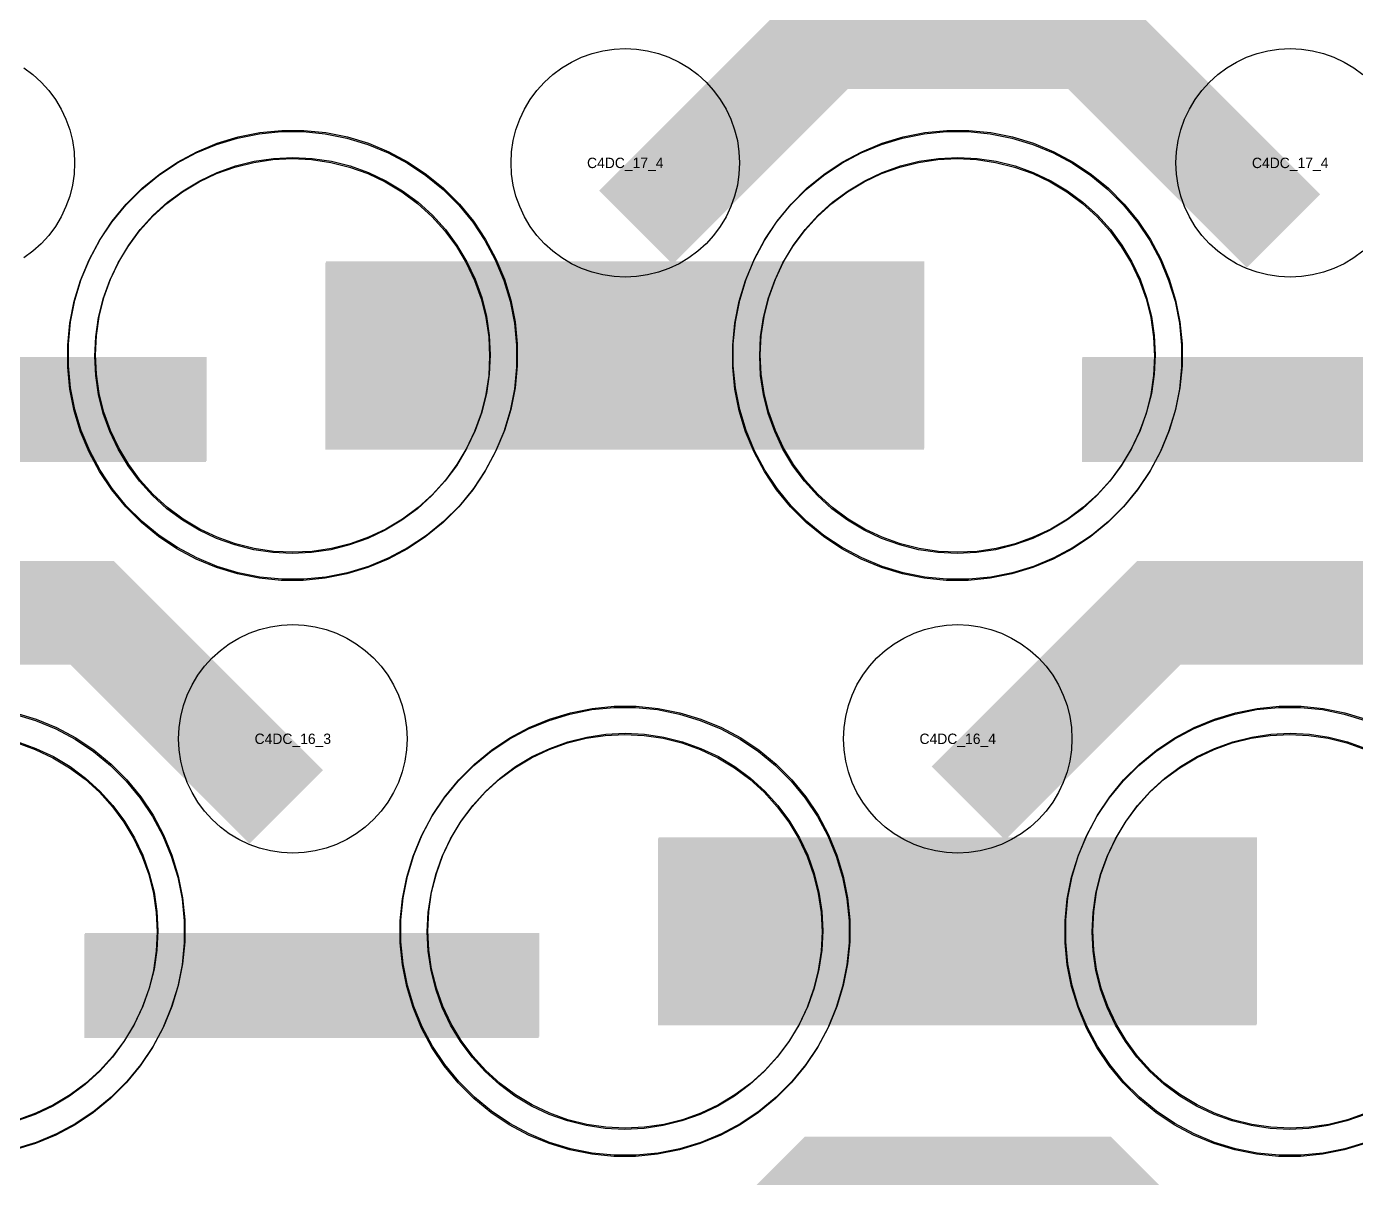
# Model space of a CAD drawing. Extents: x -11880 to 11880, y -14992 to 14992.
# Drawn here: x -10864.1 to -10544.1, y -12682.1 to -12405 of the extents above; entities that cross this region are included whole.
import ezdxf
from ezdxf.enums import TextEntityAlignment as Align

# ---------------------------------------------------------------- set-up
doc = ezdxf.new("R2010")
doc.units = 0
doc.header["$MEASUREMENT"] = 0
for name, color, linetype in [('GDS_775_DT_237', 138, 'CONTINUOUS'), ('RDL1_FS', 34, 'CONTINUOUS'), ('RDL_BS', 160, 'CONTINUOUS')]:
    doc.layers.add(name, color=color, linetype=linetype)

msp = doc.modelspace()

# ---------------------------------------------------------------- linework, layer by layer
at = {"layer": 'RDL1_FS', "color": 241, "true_color": 0xf7abae}
for points in [[(-10800.149, -12531.766), (-10804.806, -12531.537), (-10809.417, -12530.853), (-10813.94, -12529.721), (-10818.33, -12528.149), (-10822.544, -12526.157), (-10826.544, -12523.759), (-10830.289, -12520.981), (-10833.743, -12517.851), (-10836.873, -12514.397), (-10839.651, -12510.652), (-10842.049, -12506.652), (-10844.041, -12502.438), (-10845.613, -12498.048), (-10846.745, -12493.525), (-10847.429, -12488.914), (-10847.658, -12484.257), (-10847.429, -12479.6), (-10846.745, -12474.989), (-10845.613, -12470.466), (-10844.041, -12466.076), (-10842.049, -12461.862), (-10839.651, -12457.862), (-10836.873, -12454.117), (-10833.743, -12450.663), (-10830.289, -12447.533), (-10826.544, -12444.755), (-10822.544, -12442.357), (-10818.33, -12440.365), (-10813.94, -12438.793), (-10809.417, -12437.661), (-10804.806, -12436.977), (-10800.149, -12436.748), (-10795.492, -12436.977), (-10790.881, -12437.661), (-10786.358, -12438.793), (-10781.968, -12440.365), (-10777.754, -12442.357), (-10773.754, -12444.755), (-10770.009, -12447.533), (-10766.555, -12450.663), (-10763.425, -12454.117), (-10760.647, -12457.862), (-10758.249, -12461.862), (-10756.257, -12466.076), (-10754.685, -12470.466), (-10753.553, -12474.989), (-10752.869, -12479.6), (-10752.64, -12484.257), (-10752.869, -12488.914), (-10753.553, -12493.525), (-10754.685, -12498.048), (-10756.257, -12502.438), (-10758.249, -12506.652), (-10760.647, -12510.652), (-10763.425, -12514.397), (-10766.555, -12517.851), (-10770.009, -12520.981), (-10773.754, -12523.759), (-10777.754, -12526.157), (-10781.968, -12528.149), (-10786.358, -12529.721), (-10790.881, -12530.853), (-10795.492, -12531.537)], [(-10640.149, -12531.766), (-10644.806, -12531.537), (-10649.417, -12530.853), (-10653.94, -12529.721), (-10658.33, -12528.149), (-10662.544, -12526.157), (-10666.544, -12523.759), (-10670.289, -12520.981), (-10673.743, -12517.851), (-10676.873, -12514.397), (-10679.651, -12510.652), (-10682.049, -12506.652), (-10684.041, -12502.438), (-10685.613, -12498.048), (-10686.745, -12493.525), (-10687.429, -12488.914), (-10687.658, -12484.257), (-10687.429, -12479.6), (-10686.745, -12474.989), (-10685.613, -12470.466), (-10684.041, -12466.076), (-10682.049, -12461.862), (-10679.651, -12457.862), (-10676.873, -12454.117), (-10673.743, -12450.663), (-10670.289, -12447.533), (-10666.544, -12444.755), (-10662.544, -12442.357), (-10658.33, -12440.365), (-10653.94, -12438.793), (-10649.417, -12437.661), (-10644.806, -12436.977), (-10640.149, -12436.748), (-10635.492, -12436.977), (-10630.881, -12437.661), (-10626.358, -12438.793), (-10621.968, -12440.365), (-10617.754, -12442.357), (-10613.754, -12444.755), (-10610.009, -12447.533), (-10606.555, -12450.663), (-10603.425, -12454.117), (-10600.647, -12457.862), (-10598.249, -12461.862), (-10596.257, -12466.076), (-10594.685, -12470.466), (-10593.553, -12474.989), (-10592.869, -12479.6), (-10592.64, -12484.257), (-10592.869, -12488.914), (-10593.553, -12493.525), (-10594.685, -12498.048), (-10596.257, -12502.438), (-10598.249, -12506.652), (-10600.647, -12510.652), (-10603.425, -12514.397), (-10606.555, -12517.851), (-10610.009, -12520.981), (-10613.754, -12523.759), (-10617.754, -12526.157), (-10621.968, -12528.149), (-10626.358, -12529.721), (-10630.881, -12530.853), (-10635.492, -12531.537)], [(-10720.149, -12670.331), (-10724.806, -12670.102), (-10729.417, -12669.418), (-10733.94, -12668.286), (-10738.33, -12666.714), (-10742.544, -12664.722), (-10746.544, -12662.324), (-10750.289, -12659.546), (-10753.743, -12656.416), (-10756.873, -12652.962), (-10759.651, -12649.217), (-10762.049, -12645.217), (-10764.041, -12641.003), (-10765.613, -12636.613), (-10766.745, -12632.09), (-10767.429, -12627.479), (-10767.658, -12622.822), (-10767.429, -12618.165), (-10766.745, -12613.554), (-10765.613, -12609.031), (-10764.041, -12604.641), (-10762.049, -12600.427), (-10759.651, -12596.427), (-10756.873, -12592.682), (-10753.743, -12589.228), (-10750.289, -12586.098), (-10746.544, -12583.32), (-10742.544, -12580.922), (-10738.33, -12578.93), (-10733.94, -12577.358), (-10729.417, -12576.226), (-10724.806, -12575.542), (-10720.149, -12575.313), (-10715.492, -12575.542), (-10710.881, -12576.226), (-10706.358, -12577.358), (-10701.968, -12578.93), (-10697.754, -12580.922), (-10693.754, -12583.32), (-10690.009, -12586.098), (-10686.555, -12589.228), (-10683.425, -12592.682), (-10680.647, -12596.427), (-10678.249, -12600.427), (-10676.257, -12604.641), (-10674.685, -12609.031), (-10673.553, -12613.554), (-10672.869, -12618.165), (-10672.64, -12622.822), (-10672.869, -12627.479), (-10673.553, -12632.09), (-10674.685, -12636.613), (-10676.257, -12641.003), (-10678.249, -12645.217), (-10680.647, -12649.217), (-10683.425, -12652.962), (-10686.555, -12656.416), (-10690.009, -12659.546), (-10693.754, -12662.324), (-10697.754, -12664.722), (-10701.968, -12666.714), (-10706.358, -12668.286), (-10710.881, -12669.418), (-10715.492, -12670.102)]]:
    msp.add_lwpolyline(points, close=True, dxfattribs=at)
at = {"layer": 'RDL1_FS'}
for points in [[(-10800, -12531.484), (-10804.657, -12531.255), (-10809.268, -12530.571), (-10813.791, -12529.439), (-10818.181, -12527.867), (-10822.395, -12525.875), (-10826.395, -12523.477), (-10830.14, -12520.699), (-10833.594, -12517.569), (-10836.724, -12514.115), (-10839.502, -12510.37), (-10841.9, -12506.37), (-10843.892, -12502.156), (-10845.464, -12497.766), (-10846.596, -12493.243), (-10847.28, -12488.632), (-10847.509, -12483.975), (-10847.28, -12479.318), (-10846.596, -12474.707), (-10845.464, -12470.184), (-10843.892, -12465.794), (-10841.9, -12461.58), (-10839.502, -12457.58), (-10836.724, -12453.835), (-10833.594, -12450.381), (-10830.14, -12447.251), (-10826.395, -12444.473), (-10822.395, -12442.075), (-10818.181, -12440.083), (-10813.791, -12438.511), (-10809.268, -12437.379), (-10804.657, -12436.695), (-10800, -12436.466), (-10795.343, -12436.695), (-10790.732, -12437.379), (-10786.209, -12438.511), (-10781.819, -12440.083), (-10777.605, -12442.075), (-10773.605, -12444.473), (-10769.86, -12447.251), (-10766.406, -12450.381), (-10763.276, -12453.835), (-10760.498, -12457.58), (-10758.1, -12461.58), (-10756.108, -12465.794), (-10754.536, -12470.184), (-10753.404, -12474.707), (-10752.72, -12479.318), (-10752.491, -12483.975), (-10752.72, -12488.632), (-10753.404, -12493.243), (-10754.536, -12497.766), (-10756.108, -12502.156), (-10758.1, -12506.37), (-10760.498, -12510.37), (-10763.276, -12514.115), (-10766.406, -12517.569), (-10769.86, -12520.699), (-10773.605, -12523.477), (-10777.605, -12525.875), (-10781.819, -12527.867), (-10786.209, -12529.439), (-10790.732, -12530.571), (-10795.343, -12531.255)], [(-10640, -12531.484), (-10644.657, -12531.255), (-10649.268, -12530.571), (-10653.791, -12529.439), (-10658.181, -12527.867), (-10662.395, -12525.875), (-10666.395, -12523.477), (-10670.14, -12520.699), (-10673.594, -12517.569), (-10676.724, -12514.115), (-10679.502, -12510.37), (-10681.9, -12506.37), (-10683.892, -12502.156), (-10685.464, -12497.766), (-10686.596, -12493.243), (-10687.28, -12488.632), (-10687.509, -12483.975), (-10687.28, -12479.318), (-10686.596, -12474.707), (-10685.464, -12470.184), (-10683.892, -12465.794), (-10681.9, -12461.58), (-10679.502, -12457.58), (-10676.724, -12453.835), (-10673.594, -12450.381), (-10670.14, -12447.251), (-10666.395, -12444.473), (-10662.395, -12442.075), (-10658.181, -12440.083), (-10653.791, -12438.511), (-10649.268, -12437.379), (-10644.657, -12436.695), (-10640, -12436.466), (-10635.343, -12436.695), (-10630.732, -12437.379), (-10626.209, -12438.511), (-10621.819, -12440.083), (-10617.605, -12442.075), (-10613.605, -12444.473), (-10609.86, -12447.251), (-10606.406, -12450.381), (-10603.276, -12453.835), (-10600.498, -12457.58), (-10598.1, -12461.58), (-10596.108, -12465.794), (-10594.536, -12470.184), (-10593.404, -12474.707), (-10592.72, -12479.318), (-10592.491, -12483.975), (-10592.72, -12488.632), (-10593.404, -12493.243), (-10594.536, -12497.766), (-10596.108, -12502.156), (-10598.1, -12506.37), (-10600.498, -12510.37), (-10603.276, -12514.115), (-10606.406, -12517.569), (-10609.86, -12520.699), (-10613.605, -12523.477), (-10617.605, -12525.875), (-10621.819, -12527.867), (-10626.209, -12529.439), (-10630.732, -12530.571), (-10635.343, -12531.255)], [(-10720, -12670.049), (-10724.657, -12669.82), (-10729.268, -12669.136), (-10733.791, -12668.004), (-10738.181, -12666.432), (-10742.395, -12664.44), (-10746.395, -12662.042), (-10750.14, -12659.264), (-10753.594, -12656.134), (-10756.724, -12652.68), (-10759.502, -12648.935), (-10761.9, -12644.935), (-10763.892, -12640.721), (-10765.464, -12636.331), (-10766.596, -12631.808), (-10767.28, -12627.197), (-10767.509, -12622.54), (-10767.28, -12617.883), (-10766.596, -12613.272), (-10765.464, -12608.749), (-10763.892, -12604.359), (-10761.9, -12600.145), (-10759.502, -12596.145), (-10756.724, -12592.4), (-10753.594, -12588.946), (-10750.14, -12585.816), (-10746.395, -12583.038), (-10742.395, -12580.64), (-10738.181, -12578.648), (-10733.791, -12577.076), (-10729.268, -12575.944), (-10724.657, -12575.26), (-10720, -12575.031), (-10715.343, -12575.26), (-10710.732, -12575.944), (-10706.209, -12577.076), (-10701.819, -12578.648), (-10697.605, -12580.64), (-10693.605, -12583.038), (-10689.86, -12585.816), (-10686.406, -12588.946), (-10683.276, -12592.4), (-10680.498, -12596.145), (-10678.1, -12600.145), (-10676.108, -12604.359), (-10674.536, -12608.749), (-10673.404, -12613.272), (-10672.72, -12617.883), (-10672.491, -12622.54), (-10672.72, -12627.197), (-10673.404, -12631.808), (-10674.536, -12636.331), (-10676.108, -12640.721), (-10678.1, -12644.935), (-10680.498, -12648.935), (-10683.276, -12652.68), (-10686.406, -12656.134), (-10689.86, -12659.264), (-10693.605, -12662.042), (-10697.605, -12664.44), (-10701.819, -12666.432), (-10706.209, -12668.004), (-10710.732, -12669.136), (-10715.343, -12669.82)]]:
    msp.add_lwpolyline(points, close=True, dxfattribs=at)
at = {"layer": 'RDL1_FS', "color": 241, "true_color": 0xf7abae}
for points in [[(-10792.147, -12484.257, 45, 45, 0), (-10720.147, -12484.257, 45, 45, 0)], [(-10720.147, -12484.257, 45, 45, 0), (-10648.147, -12484.257, 45, 45, 0)], [(-10712.147, -12622.822, 45, 45, 0), (-10640.147, -12622.822, 45, 45, 0)], [(-10640.147, -12622.822, 45, 45, 0), (-10568.147, -12622.822, 45, 45, 0)]]:
    msp.add_lwpolyline(points, format="xyseb", dxfattribs=at)
at = {"layer": 'RDL1_FS'}
for points in [[(-10791.998, -12483.975, 45, 45, 0), (-10719.998, -12483.975, 45, 45, 0)], [(-10719.998, -12483.975, 45, 45, 0), (-10647.998, -12483.975, 45, 45, 0)], [(-10711.998, -12622.54, 45, 45, 0), (-10639.998, -12622.54, 45, 45, 0)], [(-10639.998, -12622.54, 45, 45, 0), (-10567.998, -12622.54, 45, 45, 0)]]:
    msp.add_lwpolyline(points, format="xyseb", dxfattribs=at)
at = {"layer": 'RDL1_FS', "color": 241, "true_color": 0xf7abae}
for points in [[(-10541.968, -12666.714), (-10546.358, -12668.286), (-10550.881, -12669.418), (-10555.492, -12670.102), (-10560.149, -12670.331), (-10564.806, -12670.102), (-10569.417, -12669.418), (-10573.94, -12668.286), (-10578.33, -12666.714), (-10582.544, -12664.722), (-10586.544, -12662.324), (-10590.289, -12659.546), (-10593.743, -12656.416), (-10596.873, -12652.962), (-10599.651, -12649.217), (-10602.049, -12645.217), (-10604.041, -12641.003), (-10605.613, -12636.613), (-10606.745, -12632.09), (-10607.429, -12627.479), (-10607.658, -12622.822), (-10607.429, -12618.165), (-10606.745, -12613.554), (-10605.613, -12609.031), (-10604.041, -12604.641), (-10602.049, -12600.427), (-10599.651, -12596.427), (-10596.873, -12592.682), (-10593.743, -12589.228), (-10590.289, -12586.098), (-10586.544, -12583.32), (-10582.544, -12580.922), (-10578.33, -12578.93), (-10573.94, -12577.358), (-10569.417, -12576.226), (-10564.806, -12575.542), (-10560.149, -12575.313), (-10555.492, -12575.542), (-10550.881, -12576.226), (-10546.358, -12577.358), (-10541.968, -12578.93)], [(-10866.358, -12577.358), (-10861.968, -12578.93), (-10857.754, -12580.922), (-10853.754, -12583.32), (-10850.009, -12586.098), (-10846.555, -12589.228), (-10843.425, -12592.682), (-10840.647, -12596.427), (-10838.249, -12600.427), (-10836.257, -12604.641), (-10834.685, -12609.031), (-10833.553, -12613.554), (-10832.869, -12618.165), (-10832.64, -12622.822), (-10832.869, -12627.479), (-10833.553, -12632.09), (-10834.685, -12636.613), (-10836.257, -12641.003), (-10838.249, -12645.217), (-10840.647, -12649.217), (-10843.425, -12652.962), (-10846.555, -12656.416), (-10850.009, -12659.546), (-10853.754, -12662.324), (-10857.754, -12664.722), (-10861.968, -12666.714), (-10866.358, -12668.286)]]:
    msp.add_lwpolyline(points, dxfattribs=at)
at = {"layer": 'RDL1_FS'}
for points in [[(-10541.819, -12666.432), (-10546.209, -12668.004), (-10550.732, -12669.136), (-10555.343, -12669.82), (-10560, -12670.049), (-10564.657, -12669.82), (-10569.268, -12669.136), (-10573.791, -12668.004), (-10578.181, -12666.432), (-10582.395, -12664.44), (-10586.395, -12662.042), (-10590.14, -12659.264), (-10593.594, -12656.134), (-10596.724, -12652.68), (-10599.502, -12648.935), (-10601.9, -12644.935), (-10603.892, -12640.721), (-10605.464, -12636.331), (-10606.596, -12631.808), (-10607.28, -12627.197), (-10607.509, -12622.54), (-10607.28, -12617.883), (-10606.596, -12613.272), (-10605.464, -12608.749), (-10603.892, -12604.359), (-10601.9, -12600.145), (-10599.502, -12596.145), (-10596.724, -12592.4), (-10593.594, -12588.946), (-10590.14, -12585.816), (-10586.395, -12583.038), (-10582.395, -12580.64), (-10578.181, -12578.648), (-10573.791, -12577.076), (-10569.268, -12575.944), (-10564.657, -12575.26), (-10560, -12575.031), (-10555.343, -12575.26), (-10550.732, -12575.944), (-10546.209, -12577.076), (-10541.819, -12578.648)], [(-10866.209, -12577.076), (-10861.819, -12578.648), (-10857.605, -12580.64), (-10853.605, -12583.038), (-10849.86, -12585.816), (-10846.406, -12588.946), (-10843.276, -12592.4), (-10840.498, -12596.145), (-10838.1, -12600.145), (-10836.108, -12604.359), (-10834.536, -12608.749), (-10833.404, -12613.272), (-10832.72, -12617.883), (-10832.491, -12622.54), (-10832.72, -12627.197), (-10833.404, -12631.808), (-10834.536, -12636.331), (-10836.108, -12640.721), (-10838.1, -12644.935), (-10840.498, -12648.935), (-10843.276, -12652.68), (-10846.406, -12656.134), (-10849.86, -12659.264), (-10853.605, -12662.042), (-10857.605, -12664.44), (-10861.819, -12666.432), (-10866.209, -12668.004)]]:
    msp.add_lwpolyline(points, dxfattribs=at)
at = {"layer": 'RDL_BS'}
for points in [[(-10717.438, -12453.289, 25, 25, 0), (-10671.623, -12407.474, 25, 25, 0), (-10638.07, -12407.474, 25, 25, 0)], [(-10561.599, -12454.188, 25, 25, 0), (-10608.313, -12407.474, 25, 25, 0), (-10638.071, -12407.474, 25, 25, 0)], [(-10929.984, -12496.988, 25, 25, 0), (-10820.719, -12496.988, 25, 25, 0)], [(-10609.984, -12496.988, 25, 25, 0), (-10500.719, -12496.988, 25, 25, 0)], [(-10801.599, -12592.753, 25, 25, 0), (-10848.313, -12546.039, 25, 25, 0), (-10878.071, -12546.039, 25, 25, 0)], [(-10637.438, -12591.854, 25, 25, 0), (-10591.623, -12546.039, 25, 25, 0), (-10558.07, -12546.039, 25, 25, 0)], [(-10481.599, -12592.753, 25, 25, 0), (-10528.313, -12546.039, 25, 25, 0), (-10558.071, -12546.039, 25, 25, 0)], [(-10849.984, -12635.553, 25, 25, 0), (-10740.719, -12635.553, 25, 25, 0)], [(-10717.438, -12730.419, 25, 25, 0), (-10671.623, -12684.604, 25, 25, 0), (-10638.07, -12684.604, 25, 25, 0)], [(-10561.599, -12731.318, 25, 25, 0), (-10608.313, -12684.604, 25, 25, 0), (-10638.071, -12684.604, 25, 25, 0)]]:
    msp.add_lwpolyline(points, format="xyseb", dxfattribs=at)
for points in [[(-10720, -12465.281), (-10722.693, -12465.149), (-10725.365, -12464.753), (-10727.984, -12464.096), (-10730.519, -12463.189), (-10732.956, -12462.037), (-10735.28, -12460.644), (-10737.443, -12459.041), (-10739.442, -12457.229), (-10741.254, -12455.23), (-10742.857, -12453.067), (-10744.25, -12450.743), (-10745.402, -12448.306), (-10746.309, -12445.771), (-10746.966, -12443.152), (-10747.362, -12440.48), (-10747.494, -12437.787), (-10747.362, -12435.094), (-10746.966, -12432.422), (-10746.309, -12429.803), (-10745.402, -12427.268), (-10744.25, -12424.831), (-10742.857, -12422.507), (-10741.254, -12420.344), (-10739.442, -12418.345), (-10737.443, -12416.533), (-10735.28, -12414.93), (-10732.956, -12413.537), (-10730.519, -12412.385), (-10727.984, -12411.478), (-10725.365, -12410.821), (-10722.693, -12410.425), (-10720, -12410.293), (-10717.307, -12410.425), (-10714.635, -12410.821), (-10712.016, -12411.478), (-10709.481, -12412.385), (-10707.044, -12413.537), (-10704.72, -12414.93), (-10702.557, -12416.533), (-10700.558, -12418.345), (-10698.746, -12420.344), (-10697.143, -12422.507), (-10695.75, -12424.831), (-10694.598, -12427.268), (-10693.691, -12429.803), (-10693.034, -12432.422), (-10692.638, -12435.094), (-10692.506, -12437.787), (-10692.638, -12440.48), (-10693.034, -12443.152), (-10693.691, -12445.771), (-10694.598, -12448.306), (-10695.75, -12450.743), (-10697.143, -12453.067), (-10698.746, -12455.23), (-10700.558, -12457.229), (-10702.557, -12459.041), (-10704.72, -12460.644), (-10707.044, -12462.037), (-10709.481, -12463.189), (-10712.016, -12464.096), (-10714.635, -12464.753), (-10717.307, -12465.149)], [(-10802.644, -12537.975), (-10807.938, -12537.458), (-10813.165, -12536.412), (-10818.205, -12534.881), (-10823.115, -12532.85), (-10827.777, -12530.358), (-10832.191, -12527.411), (-10836.292, -12524.049), (-10840.074, -12520.267), (-10843.436, -12516.166), (-10846.383, -12511.752), (-10848.875, -12507.09), (-10850.906, -12502.18), (-10852.437, -12497.14), (-10853.483, -12491.913), (-10854, -12486.619), (-10854, -12481.331), (-10853.483, -12476.037), (-10852.437, -12470.81), (-10850.906, -12465.77), (-10848.875, -12460.86), (-10846.383, -12456.198), (-10843.436, -12451.784), (-10840.074, -12447.683), (-10836.292, -12443.901), (-10832.191, -12440.539), (-10827.777, -12437.592), (-10823.115, -12435.1), (-10818.205, -12433.069), (-10813.165, -12431.538), (-10807.938, -12430.492), (-10802.644, -12429.975), (-10797.356, -12429.975), (-10792.062, -12430.492), (-10786.835, -12431.538), (-10781.795, -12433.069), (-10776.885, -12435.1), (-10772.223, -12437.592), (-10767.809, -12440.539), (-10763.708, -12443.901), (-10759.926, -12447.683), (-10756.564, -12451.784), (-10753.617, -12456.198), (-10751.125, -12460.86), (-10749.094, -12465.77), (-10747.563, -12470.81), (-10746.517, -12476.037), (-10746, -12481.331), (-10746, -12486.619), (-10746.517, -12491.913), (-10747.563, -12497.14), (-10749.094, -12502.18), (-10751.125, -12507.09), (-10753.617, -12511.752), (-10756.564, -12516.166), (-10759.926, -12520.267), (-10763.708, -12524.049), (-10767.809, -12527.411), (-10772.223, -12530.358), (-10776.885, -12532.85), (-10781.795, -12534.881), (-10786.835, -12536.412), (-10792.062, -12537.458), (-10797.356, -12537.975)], [(-10642.644, -12537.975), (-10647.938, -12537.458), (-10653.165, -12536.412), (-10658.205, -12534.881), (-10663.115, -12532.85), (-10667.777, -12530.358), (-10672.191, -12527.411), (-10676.292, -12524.049), (-10680.074, -12520.267), (-10683.436, -12516.166), (-10686.383, -12511.752), (-10688.875, -12507.09), (-10690.906, -12502.18), (-10692.437, -12497.14), (-10693.483, -12491.913), (-10694, -12486.619), (-10694, -12481.331), (-10693.483, -12476.037), (-10692.437, -12470.81), (-10690.906, -12465.77), (-10688.875, -12460.86), (-10686.383, -12456.198), (-10683.436, -12451.784), (-10680.074, -12447.683), (-10676.292, -12443.901), (-10672.191, -12440.539), (-10667.777, -12437.592), (-10663.115, -12435.1), (-10658.205, -12433.069), (-10653.165, -12431.538), (-10647.938, -12430.492), (-10642.644, -12429.975), (-10637.356, -12429.975), (-10632.062, -12430.492), (-10626.835, -12431.538), (-10621.795, -12433.069), (-10616.885, -12435.1), (-10612.223, -12437.592), (-10607.809, -12440.539), (-10603.708, -12443.901), (-10599.926, -12447.683), (-10596.564, -12451.784), (-10593.617, -12456.198), (-10591.125, -12460.86), (-10589.094, -12465.77), (-10587.563, -12470.81), (-10586.517, -12476.037), (-10586, -12481.331), (-10586, -12486.619), (-10586.517, -12491.913), (-10587.563, -12497.14), (-10589.094, -12502.18), (-10591.125, -12507.09), (-10593.617, -12511.752), (-10596.564, -12516.166), (-10599.926, -12520.267), (-10603.708, -12524.049), (-10607.809, -12527.411), (-10612.223, -12530.358), (-10616.885, -12532.85), (-10621.795, -12534.881), (-10626.835, -12536.412), (-10632.062, -12537.458), (-10637.356, -12537.975)], [(-10800, -12603.846), (-10802.693, -12603.714), (-10805.365, -12603.318), (-10807.984, -12602.661), (-10810.519, -12601.754), (-10812.956, -12600.602), (-10815.28, -12599.209), (-10817.443, -12597.606), (-10819.442, -12595.794), (-10821.254, -12593.795), (-10822.857, -12591.632), (-10824.25, -12589.308), (-10825.402, -12586.871), (-10826.309, -12584.336), (-10826.966, -12581.717), (-10827.362, -12579.045), (-10827.494, -12576.352), (-10827.362, -12573.659), (-10826.966, -12570.987), (-10826.309, -12568.368), (-10825.402, -12565.833), (-10824.25, -12563.396), (-10822.857, -12561.072), (-10821.254, -12558.909), (-10819.442, -12556.91), (-10817.443, -12555.098), (-10815.28, -12553.495), (-10812.956, -12552.102), (-10810.519, -12550.95), (-10807.984, -12550.043), (-10805.365, -12549.386), (-10802.693, -12548.99), (-10800, -12548.858), (-10797.307, -12548.99), (-10794.635, -12549.386), (-10792.016, -12550.043), (-10789.481, -12550.95), (-10787.044, -12552.102), (-10784.72, -12553.495), (-10782.557, -12555.098), (-10780.558, -12556.91), (-10778.746, -12558.909), (-10777.143, -12561.072), (-10775.75, -12563.396), (-10774.598, -12565.833), (-10773.691, -12568.368), (-10773.034, -12570.987), (-10772.638, -12573.659), (-10772.506, -12576.352), (-10772.638, -12579.045), (-10773.034, -12581.717), (-10773.691, -12584.336), (-10774.598, -12586.871), (-10775.75, -12589.308), (-10777.143, -12591.632), (-10778.746, -12593.795), (-10780.558, -12595.794), (-10782.557, -12597.606), (-10784.72, -12599.209), (-10787.044, -12600.602), (-10789.481, -12601.754), (-10792.016, -12602.661), (-10794.635, -12603.318), (-10797.307, -12603.714)], [(-10640, -12603.846), (-10642.693, -12603.714), (-10645.365, -12603.318), (-10647.984, -12602.661), (-10650.519, -12601.754), (-10652.956, -12600.602), (-10655.28, -12599.209), (-10657.443, -12597.606), (-10659.442, -12595.794), (-10661.254, -12593.795), (-10662.857, -12591.632), (-10664.25, -12589.308), (-10665.402, -12586.871), (-10666.309, -12584.336), (-10666.966, -12581.717), (-10667.362, -12579.045), (-10667.494, -12576.352), (-10667.362, -12573.659), (-10666.966, -12570.987), (-10666.309, -12568.368), (-10665.402, -12565.833), (-10664.25, -12563.396), (-10662.857, -12561.072), (-10661.254, -12558.909), (-10659.442, -12556.91), (-10657.443, -12555.098), (-10655.28, -12553.495), (-10652.956, -12552.102), (-10650.519, -12550.95), (-10647.984, -12550.043), (-10645.365, -12549.386), (-10642.693, -12548.99), (-10640, -12548.858), (-10637.307, -12548.99), (-10634.635, -12549.386), (-10632.016, -12550.043), (-10629.481, -12550.95), (-10627.044, -12552.102), (-10624.72, -12553.495), (-10622.557, -12555.098), (-10620.558, -12556.91), (-10618.746, -12558.909), (-10617.143, -12561.072), (-10615.75, -12563.396), (-10614.598, -12565.833), (-10613.691, -12568.368), (-10613.034, -12570.987), (-10612.638, -12573.659), (-10612.506, -12576.352), (-10612.638, -12579.045), (-10613.034, -12581.717), (-10613.691, -12584.336), (-10614.598, -12586.871), (-10615.75, -12589.308), (-10617.143, -12591.632), (-10618.746, -12593.795), (-10620.558, -12595.794), (-10622.557, -12597.606), (-10624.72, -12599.209), (-10627.044, -12600.602), (-10629.481, -12601.754), (-10632.016, -12602.661), (-10634.635, -12603.318), (-10637.307, -12603.714)], [(-10722.644, -12676.54), (-10727.938, -12676.023), (-10733.165, -12674.977), (-10738.205, -12673.446), (-10743.115, -12671.415), (-10747.777, -12668.923), (-10752.191, -12665.976), (-10756.292, -12662.614), (-10760.074, -12658.832), (-10763.436, -12654.731), (-10766.383, -12650.317), (-10768.875, -12645.655), (-10770.906, -12640.745), (-10772.437, -12635.705), (-10773.483, -12630.478), (-10774, -12625.184), (-10774, -12619.896), (-10773.483, -12614.602), (-10772.437, -12609.375), (-10770.906, -12604.335), (-10768.875, -12599.425), (-10766.383, -12594.763), (-10763.436, -12590.349), (-10760.074, -12586.248), (-10756.292, -12582.466), (-10752.191, -12579.104), (-10747.777, -12576.157), (-10743.115, -12573.665), (-10738.205, -12571.634), (-10733.165, -12570.103), (-10727.938, -12569.057), (-10722.644, -12568.54), (-10717.356, -12568.54), (-10712.062, -12569.057), (-10706.835, -12570.103), (-10701.795, -12571.634), (-10696.885, -12573.665), (-10692.223, -12576.157), (-10687.809, -12579.104), (-10683.708, -12582.466), (-10679.926, -12586.248), (-10676.564, -12590.349), (-10673.617, -12594.763), (-10671.125, -12599.425), (-10669.094, -12604.335), (-10667.563, -12609.375), (-10666.517, -12614.602), (-10666, -12619.896), (-10666, -12625.184), (-10666.517, -12630.478), (-10667.563, -12635.705), (-10669.094, -12640.745), (-10671.125, -12645.655), (-10673.617, -12650.317), (-10676.564, -12654.731), (-10679.926, -12658.832), (-10683.708, -12662.614), (-10687.809, -12665.976), (-10692.223, -12668.923), (-10696.885, -12671.415), (-10701.795, -12673.446), (-10706.835, -12674.977), (-10712.062, -12676.023), (-10717.356, -12676.54)]]:
    msp.add_lwpolyline(points, close=True, dxfattribs=at)
for points in [[(-10542.557, -12459.041), (-10544.72, -12460.644), (-10547.044, -12462.037), (-10549.481, -12463.189), (-10552.016, -12464.096), (-10554.635, -12464.753), (-10557.307, -12465.149), (-10560, -12465.281), (-10562.693, -12465.149), (-10565.365, -12464.753), (-10567.984, -12464.096), (-10570.519, -12463.189), (-10572.956, -12462.037), (-10575.28, -12460.644), (-10577.443, -12459.041), (-10579.442, -12457.229), (-10581.254, -12455.23), (-10582.857, -12453.067), (-10584.25, -12450.743), (-10585.402, -12448.306), (-10586.309, -12445.771), (-10586.966, -12443.152), (-10587.362, -12440.48), (-10587.494, -12437.787), (-10587.362, -12435.094), (-10586.966, -12432.422), (-10586.309, -12429.803), (-10585.402, -12427.268), (-10584.25, -12424.831), (-10582.857, -12422.507), (-10581.254, -12420.344), (-10579.442, -12418.345), (-10577.443, -12416.533), (-10575.28, -12414.93), (-10572.956, -12413.537), (-10570.519, -12412.385), (-10567.984, -12411.478), (-10565.365, -12410.821), (-10562.693, -12410.425), (-10560, -12410.293), (-10557.307, -12410.425), (-10554.635, -12410.821), (-10552.016, -12411.478), (-10549.481, -12412.385), (-10547.044, -12413.537), (-10544.72, -12414.93), (-10542.557, -12416.533)], [(-10864.72, -12414.93), (-10862.557, -12416.533), (-10860.558, -12418.345), (-10858.746, -12420.344), (-10857.143, -12422.507), (-10855.75, -12424.831), (-10854.598, -12427.268), (-10853.691, -12429.803), (-10853.034, -12432.422), (-10852.638, -12435.094), (-10852.506, -12437.787), (-10852.638, -12440.48), (-10853.034, -12443.152), (-10853.691, -12445.771), (-10854.598, -12448.306), (-10855.75, -12450.743), (-10857.143, -12453.067), (-10858.746, -12455.23), (-10860.558, -12457.229), (-10862.557, -12459.041), (-10864.72, -12460.644)], [(-10541.795, -12673.446), (-10546.835, -12674.977), (-10552.062, -12676.023), (-10557.356, -12676.54), (-10562.644, -12676.54), (-10567.938, -12676.023), (-10573.165, -12674.977), (-10578.205, -12673.446), (-10583.115, -12671.415), (-10587.777, -12668.923), (-10592.191, -12665.976), (-10596.292, -12662.614), (-10600.074, -12658.832), (-10603.436, -12654.731), (-10606.383, -12650.317), (-10608.875, -12645.655), (-10610.906, -12640.745), (-10612.437, -12635.705), (-10613.483, -12630.478), (-10614, -12625.184), (-10614, -12619.896), (-10613.483, -12614.602), (-10612.437, -12609.375), (-10610.906, -12604.335), (-10608.875, -12599.425), (-10606.383, -12594.763), (-10603.436, -12590.349), (-10600.074, -12586.248), (-10596.292, -12582.466), (-10592.191, -12579.104), (-10587.777, -12576.157), (-10583.115, -12573.665), (-10578.205, -12571.634), (-10573.165, -12570.103), (-10567.938, -12569.057), (-10562.644, -12568.54), (-10557.356, -12568.54), (-10552.062, -12569.057), (-10546.835, -12570.103), (-10541.795, -12571.634)], [(-10866.835, -12570.103), (-10861.795, -12571.634), (-10856.885, -12573.665), (-10852.223, -12576.157), (-10847.809, -12579.104), (-10843.708, -12582.466), (-10839.926, -12586.248), (-10836.564, -12590.349), (-10833.617, -12594.763), (-10831.125, -12599.425), (-10829.094, -12604.335), (-10827.563, -12609.375), (-10826.517, -12614.602), (-10826, -12619.896), (-10826, -12625.184), (-10826.517, -12630.478), (-10827.563, -12635.705), (-10829.094, -12640.745), (-10831.125, -12645.655), (-10833.617, -12650.317), (-10836.564, -12654.731), (-10839.926, -12658.832), (-10843.708, -12662.614), (-10847.809, -12665.976), (-10852.223, -12668.923), (-10856.885, -12671.415), (-10861.795, -12673.446), (-10866.835, -12674.977)]]:
    msp.add_lwpolyline(points, dxfattribs=at)
at = {"layer": 'RDL_BS', "color": 241, "true_color": 0xf7abae}
for points in [[(-10802.793, -12538.257), (-10808.087, -12537.74), (-10813.314, -12536.694), (-10818.354, -12535.163), (-10823.264, -12533.132), (-10827.926, -12530.64), (-10832.34, -12527.693), (-10836.441, -12524.331), (-10840.223, -12520.549), (-10843.585, -12516.448), (-10846.532, -12512.034), (-10849.024, -12507.372), (-10851.055, -12502.462), (-10852.586, -12497.422), (-10853.632, -12492.195), (-10854.149, -12486.901), (-10854.149, -12481.613), (-10853.632, -12476.319), (-10852.586, -12471.092), (-10851.055, -12466.052), (-10849.024, -12461.142), (-10846.532, -12456.48), (-10843.585, -12452.066), (-10840.223, -12447.965), (-10836.441, -12444.183), (-10832.34, -12440.821), (-10827.926, -12437.874), (-10823.264, -12435.382), (-10818.354, -12433.351), (-10813.314, -12431.82), (-10808.087, -12430.774), (-10802.793, -12430.257), (-10797.505, -12430.257), (-10792.211, -12430.774), (-10786.984, -12431.82), (-10781.944, -12433.351), (-10777.034, -12435.382), (-10772.372, -12437.874), (-10767.958, -12440.821), (-10763.857, -12444.183), (-10760.075, -12447.965), (-10756.713, -12452.066), (-10753.766, -12456.48), (-10751.274, -12461.142), (-10749.243, -12466.052), (-10747.712, -12471.092), (-10746.666, -12476.319), (-10746.149, -12481.613), (-10746.149, -12486.901), (-10746.666, -12492.195), (-10747.712, -12497.422), (-10749.243, -12502.462), (-10751.274, -12507.372), (-10753.766, -12512.034), (-10756.713, -12516.448), (-10760.075, -12520.549), (-10763.857, -12524.331), (-10767.958, -12527.693), (-10772.372, -12530.64), (-10777.034, -12533.132), (-10781.944, -12535.163), (-10786.984, -12536.694), (-10792.211, -12537.74), (-10797.505, -12538.257)], [(-10642.793, -12538.257), (-10648.087, -12537.74), (-10653.314, -12536.694), (-10658.354, -12535.163), (-10663.264, -12533.132), (-10667.926, -12530.64), (-10672.34, -12527.693), (-10676.441, -12524.331), (-10680.223, -12520.549), (-10683.585, -12516.448), (-10686.532, -12512.034), (-10689.024, -12507.372), (-10691.055, -12502.462), (-10692.586, -12497.422), (-10693.632, -12492.195), (-10694.149, -12486.901), (-10694.149, -12481.613), (-10693.632, -12476.319), (-10692.586, -12471.092), (-10691.055, -12466.052), (-10689.024, -12461.142), (-10686.532, -12456.48), (-10683.585, -12452.066), (-10680.223, -12447.965), (-10676.441, -12444.183), (-10672.34, -12440.821), (-10667.926, -12437.874), (-10663.264, -12435.382), (-10658.354, -12433.351), (-10653.314, -12431.82), (-10648.087, -12430.774), (-10642.793, -12430.257), (-10637.505, -12430.257), (-10632.211, -12430.774), (-10626.984, -12431.82), (-10621.944, -12433.351), (-10617.034, -12435.382), (-10612.372, -12437.874), (-10607.958, -12440.821), (-10603.857, -12444.183), (-10600.075, -12447.965), (-10596.713, -12452.066), (-10593.766, -12456.48), (-10591.274, -12461.142), (-10589.243, -12466.052), (-10587.712, -12471.092), (-10586.666, -12476.319), (-10586.149, -12481.613), (-10586.149, -12486.901), (-10586.666, -12492.195), (-10587.712, -12497.422), (-10589.243, -12502.462), (-10591.274, -12507.372), (-10593.766, -12512.034), (-10596.713, -12516.448), (-10600.075, -12520.549), (-10603.857, -12524.331), (-10607.958, -12527.693), (-10612.372, -12530.64), (-10617.034, -12533.132), (-10621.944, -12535.163), (-10626.984, -12536.694), (-10632.211, -12537.74), (-10637.505, -12538.257)], [(-10722.793, -12676.822), (-10728.087, -12676.305), (-10733.314, -12675.259), (-10738.354, -12673.728), (-10743.264, -12671.697), (-10747.926, -12669.205), (-10752.34, -12666.258), (-10756.441, -12662.896), (-10760.223, -12659.114), (-10763.585, -12655.013), (-10766.532, -12650.599), (-10769.024, -12645.937), (-10771.055, -12641.027), (-10772.586, -12635.987), (-10773.632, -12630.76), (-10774.149, -12625.466), (-10774.149, -12620.178), (-10773.632, -12614.884), (-10772.586, -12609.657), (-10771.055, -12604.617), (-10769.024, -12599.707), (-10766.532, -12595.045), (-10763.585, -12590.631), (-10760.223, -12586.53), (-10756.441, -12582.748), (-10752.34, -12579.386), (-10747.926, -12576.439), (-10743.264, -12573.947), (-10738.354, -12571.916), (-10733.314, -12570.385), (-10728.087, -12569.339), (-10722.793, -12568.822), (-10717.505, -12568.822), (-10712.211, -12569.339), (-10706.984, -12570.385), (-10701.944, -12571.916), (-10697.034, -12573.947), (-10692.372, -12576.439), (-10687.958, -12579.386), (-10683.857, -12582.748), (-10680.075, -12586.53), (-10676.713, -12590.631), (-10673.766, -12595.045), (-10671.274, -12599.707), (-10669.243, -12604.617), (-10667.712, -12609.657), (-10666.666, -12614.884), (-10666.149, -12620.178), (-10666.149, -12625.466), (-10666.666, -12630.76), (-10667.712, -12635.987), (-10669.243, -12641.027), (-10671.274, -12645.937), (-10673.766, -12650.599), (-10676.713, -12655.013), (-10680.075, -12659.114), (-10683.857, -12662.896), (-10687.958, -12666.258), (-10692.372, -12669.205), (-10697.034, -12671.697), (-10701.944, -12673.728), (-10706.984, -12675.259), (-10712.211, -12676.305), (-10717.505, -12676.822)]]:
    msp.add_lwpolyline(points, close=True, dxfattribs=at)
for points in [[(-10930.133, -12497.27, 25, 25, 0), (-10820.868, -12497.27, 25, 25, 0)], [(-10610.133, -12497.27, 25, 25, 0), (-10500.868, -12497.27, 25, 25, 0)], [(-10850.133, -12635.835, 25, 25, 0), (-10740.868, -12635.835, 25, 25, 0)]]:
    msp.add_lwpolyline(points, format="xyseb", dxfattribs=at)
for points in [[(-10541.944, -12673.728), (-10546.984, -12675.259), (-10552.211, -12676.305), (-10557.505, -12676.822), (-10562.793, -12676.822), (-10568.087, -12676.305), (-10573.314, -12675.259), (-10578.354, -12673.728), (-10583.264, -12671.697), (-10587.926, -12669.205), (-10592.34, -12666.258), (-10596.441, -12662.896), (-10600.223, -12659.114), (-10603.585, -12655.013), (-10606.532, -12650.599), (-10609.024, -12645.937), (-10611.055, -12641.027), (-10612.586, -12635.987), (-10613.632, -12630.76), (-10614.149, -12625.466), (-10614.149, -12620.178), (-10613.632, -12614.884), (-10612.586, -12609.657), (-10611.055, -12604.617), (-10609.024, -12599.707), (-10606.532, -12595.045), (-10603.585, -12590.631), (-10600.223, -12586.53), (-10596.441, -12582.748), (-10592.34, -12579.386), (-10587.926, -12576.439), (-10583.264, -12573.947), (-10578.354, -12571.916), (-10573.314, -12570.385), (-10568.087, -12569.339), (-10562.793, -12568.822), (-10557.505, -12568.822), (-10552.211, -12569.339), (-10546.984, -12570.385), (-10541.944, -12571.916)], [(-10866.984, -12570.385), (-10861.944, -12571.916), (-10857.034, -12573.947), (-10852.372, -12576.439), (-10847.958, -12579.386), (-10843.857, -12582.748), (-10840.075, -12586.53), (-10836.713, -12590.631), (-10833.766, -12595.045), (-10831.274, -12599.707), (-10829.243, -12604.617), (-10827.712, -12609.657), (-10826.666, -12614.884), (-10826.149, -12620.178), (-10826.149, -12625.466), (-10826.666, -12630.76), (-10827.712, -12635.987), (-10829.243, -12641.027), (-10831.274, -12645.937), (-10833.766, -12650.599), (-10836.713, -12655.013), (-10840.075, -12659.114), (-10843.857, -12662.896), (-10847.958, -12666.258), (-10852.372, -12669.205), (-10857.034, -12671.697), (-10861.944, -12673.728), (-10866.984, -12675.259)]]:
    msp.add_lwpolyline(points, dxfattribs=at)

# ---------------------------------------------------------------- texts
at = {"layer": 'GDS_775_DT_237'}
for s, p in [('C4DC_17_4', (-10720, -12437.787)), ('C4DC_17_4', (-10720, -12437.787)), ('C4DC_17_4', (-10560, -12437.787)), ('C4DC_17_4', (-10560, -12437.787)), ('C4DC_16_3', (-10800, -12576.352)), ('C4DC_16_3', (-10800, -12576.352)), ('C4DC_16_4', (-10640, -12576.352)), ('C4DC_16_4', (-10640, -12576.352))]:
    msp.add_text(s, height=2.5, dxfattribs=at).set_placement(p, align=Align.MIDDLE_CENTER)

doc.saveas('drawing.dxf')
